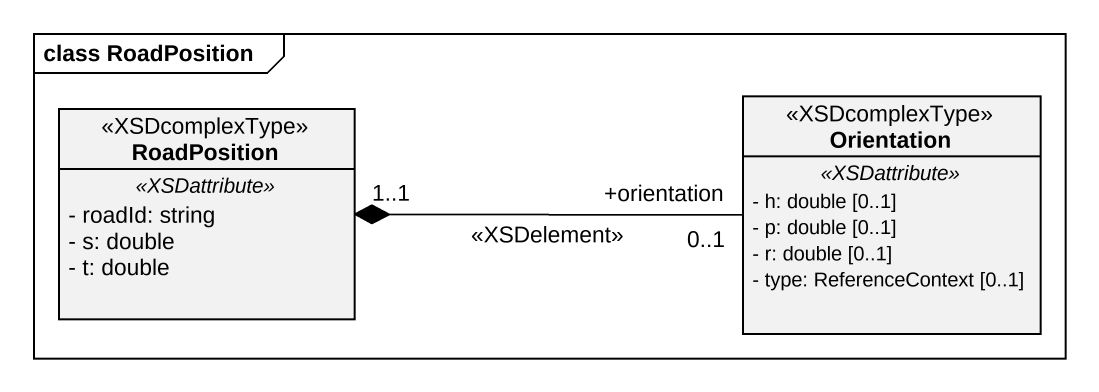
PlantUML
@startuml
mainframe class RoadPosition
hide circle
hide empty members
skinparam classAttributeIconSize 0
class RoadPosition <<XSDcomplexType>> {
  .. <<XSDattribute>> ..
  - roadId: string
  - s: double
  - t: double
}
class Orientation <<XSDcomplexType>> {
  .. <<XSDattribute>> ..
  - h: double [0..1]
  - p: double [0..1]
  - r: double [0..1]
  - type: ReferenceContext [0..1]
}
RoadPosition "1..1" *-right- "+orientation\n0..1" Orientation : <<XSDelement>>
@enduml
